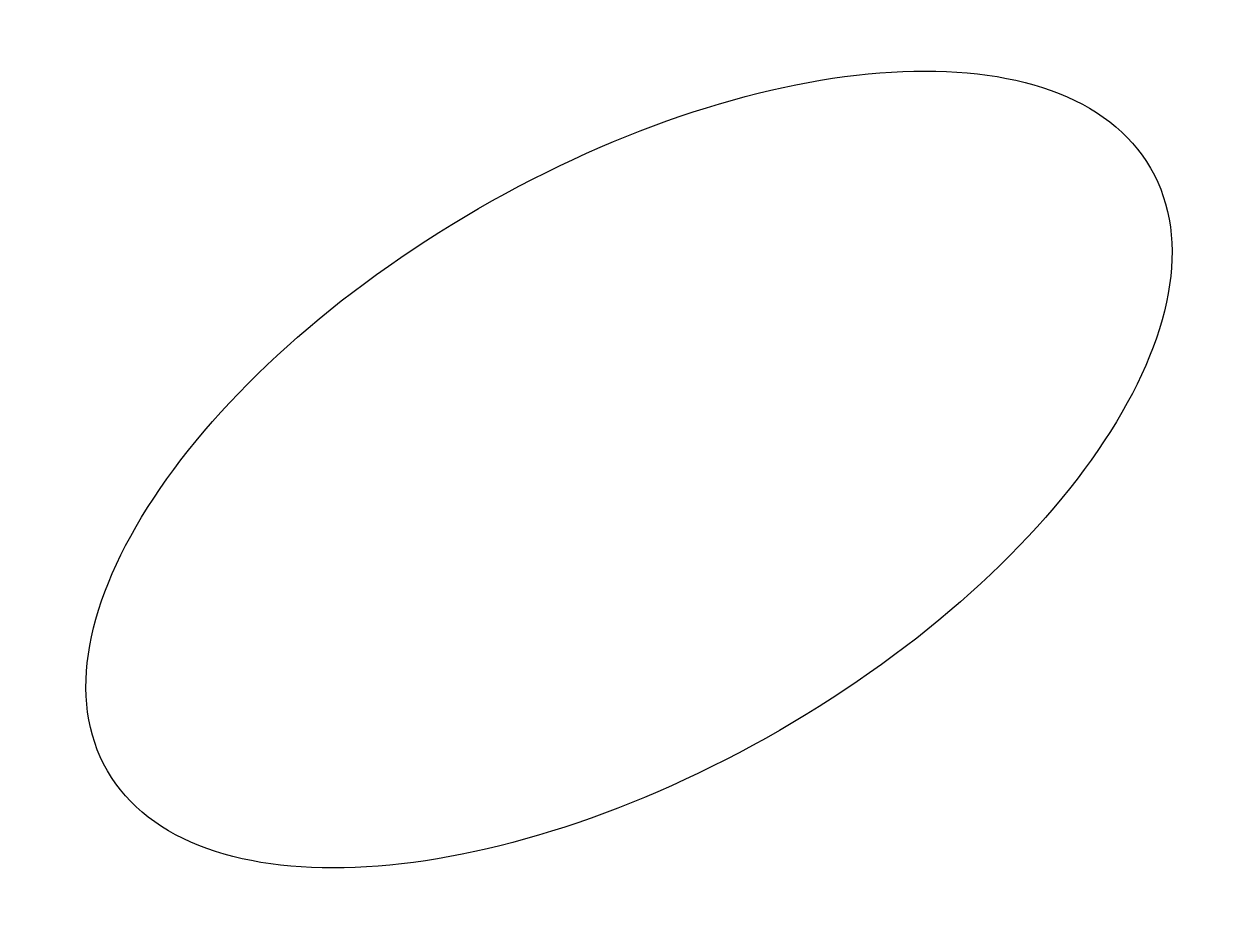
# Model space of a CAD drawing. Units: millimetres on the paper. Extents: x -4 to 10, y -0.2 to 10.2.
import ezdxf

# ---------------------------------------------------------------- set-up
doc = ezdxf.new("R2010")
doc.units = ezdxf.units.MM
doc.layers.add('0-0_0', color=4, linetype='Continuous')

msp = doc.modelspace()

# ---------------------------------------------------------------- linework, layer by layer
at = {"layer": '0-0_0'}
msp.add_ellipse((3, 5), major_axis=(6.062, 3.5), ratio=0.5, dxfattribs=at)

doc.saveas('drawing.dxf')
